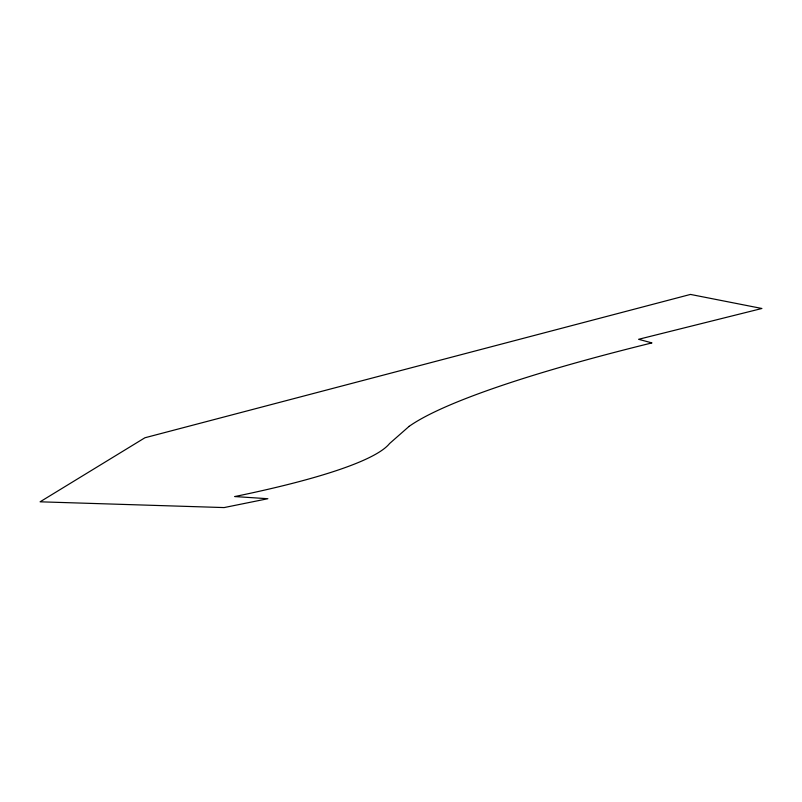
<?xml version="1.0" encoding="UTF-8"?>
<svg xmlns="http://www.w3.org/2000/svg" width="802" height="802" viewBox="0 0 802 802"><rect width="100%" height="100%" fill="white"/><g stroke="black" fill="none" stroke-linecap="round" stroke-linejoin="round"><path stroke-width="1.2" d="M409.12 426.353L389.531 443.576A476.097 62.165 -5.1 0 1 234.755 496.548L267.868 498.714L224.119 507.576L40.1 501.811L144.931 437.762L690.472 294.424L761.9 308.489L638.582 339.296L651.946 342.905A566.773 69.694 -9.5 0 0 409.12 426.353"/></g></svg>
